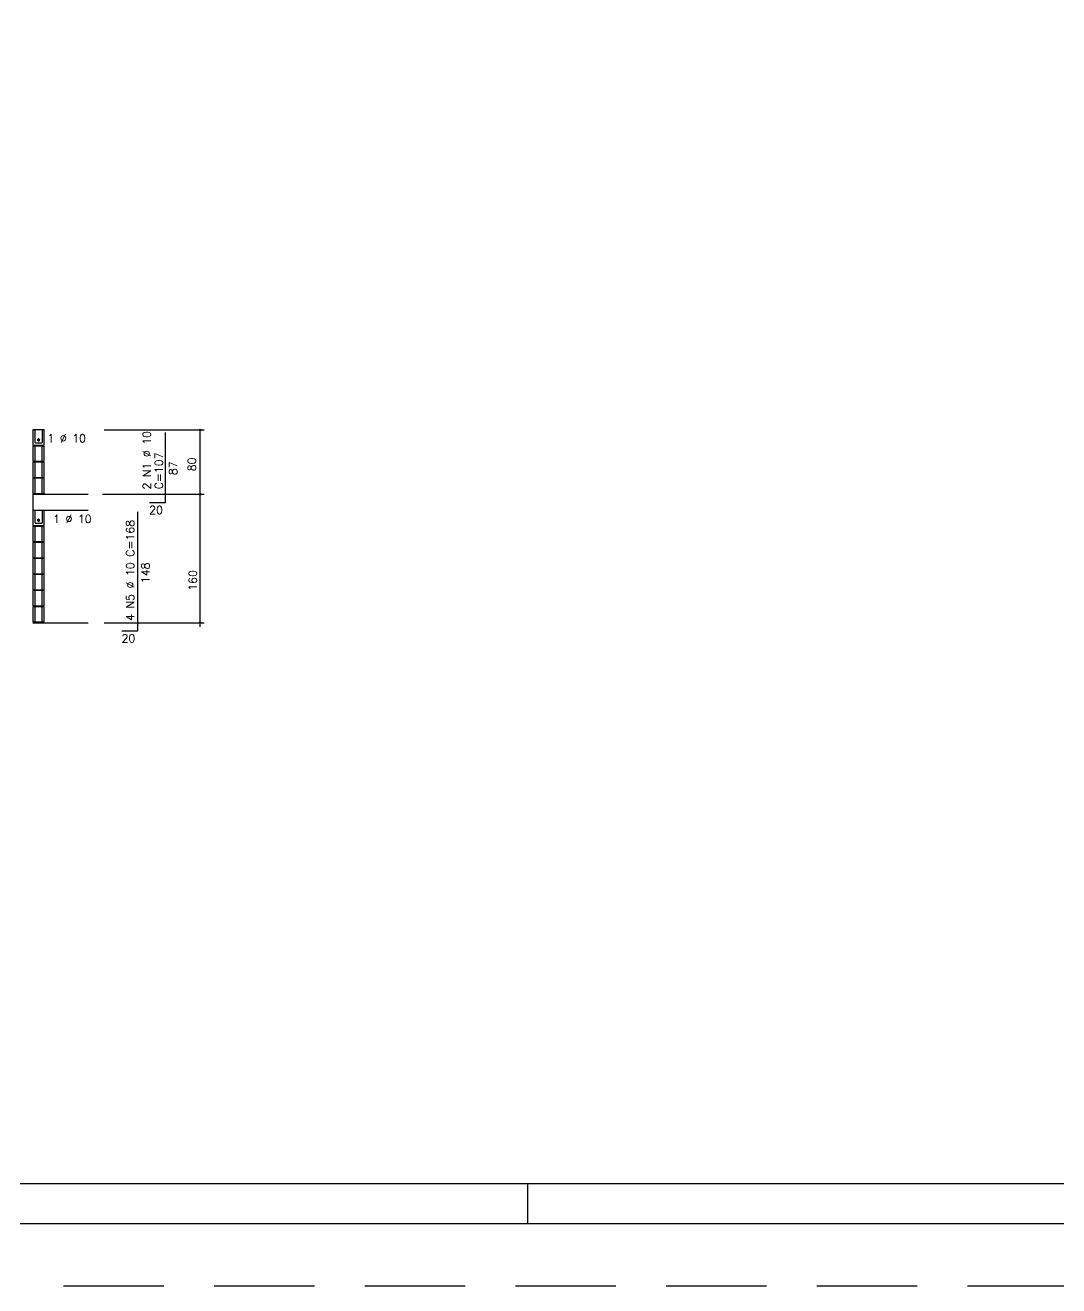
# Model space of a CAD drawing. Extents: x -1.9 to 86, y -1.6 to 60.9.
# Drawn here: x 34.6 to 60.32, y -1.55 to 29.82 of the extents above; entities that cross this region are included whole.
import ezdxf

# ---------------------------------------------------------------- set-up
doc = ezdxf.new("R2010")
doc.units = 0
doc.header["$MEASUREMENT"] = 0
doc.linetypes.add('HIDDEN', pattern=[0.375, 0.25, -0.125])
doc.layers.get('0').update_dxf_attribs({"linetype": 'CONTINUOUS'})
doc.layers.get('Defpoints').update_dxf_attribs({"linetype": 'CONTINUOUS'})
for name, color, linetype in [('ARQ_FOLHA', 7, 'CONTINUOUS'), ('PENA_02', 2, 'CONTINUOUS'), ('PENA_03', 3, 'CONTINUOUS'), ('PENA_05', 5, 'CONTINUOUS')]:
    doc.layers.add(name, color=color, linetype=linetype)
doc.styles.get("Standard").update_dxf_attribs({"font": 'ROMANS.SHX'})

# ---------------------------------------------------------------- blocks, each defined once
blk = doc.blocks.new('FOLHA A1 - 841 X 594')
at = {"layer": 'ARQ_FOLHA', "color": 1}
blk.add_line((-370, 10), (-370, 0), dxfattribs=at)
for points in [[(-841, 0), (0, 0), (0, 594), (-841, 594)], [(-816, 10), (-10, 10), (-10, 584), (-816, 584)]]:
    blk.add_lwpolyline(points, close=True, dxfattribs=at)
at = {"layer": 'Defpoints', "color": 8, "linetype": 'HIDDEN', "ltscale": 100}
blk.add_lwpolyline([(-860.5, 609.5), (-860.5, -15.5), (19.5, -15.5), (19.5, 609.5)], close=True, dxfattribs=at)
blk = doc.blocks.new('*U24')
blk.add_blockref('FOLHA A1 - 841 X 594', (0, 0))

msp = doc.modelspace()

# ---------------------------------------------------------------- linework, layer by layer
at = {"layer": 'PENA_02', "linetype": 'Continuous'}
for centre, radius in [((38.95, 19.749), 0.02), ((38.95, 19.749), 0.01), ((38.95, 18.149), 0.02), ((38.95, 18.149), 0.01), ((38.95, 14.949), 0.02), ((38.95, 14.949), 0.01)]:
    msp.add_circle(centre, radius, dxfattribs=at)
at = {"layer": 'PENA_03', "linetype": 'Continuous'}
for p, q in [((36.56, 19.749), (39.05, 19.749)), ((38.95, 14.849), (38.95, 19.749)), ((34.84, 18.969), (34.84, 19.349)), ((35.02, 18.969), (35.02, 19.349)), ((34.84, 18.569), (34.84, 18.949)), ((35.02, 18.569), (35.02, 18.949)), ((34.84, 18.169), (34.84, 18.549)), ((35.02, 18.169), (35.02, 18.549)), ((34.79, 18.149), (34.79, 17.369)), ((34.79, 18.149), (36.16, 18.149)), ((36.518, 18.149), (39.05, 18.149)), ((34.79, 17.749), (36.16, 17.749)), ((34.84, 16.969), (34.84, 17.349)), ((35.02, 16.969), (35.02, 17.349)), ((34.84, 16.569), (34.84, 16.949)), ((35.02, 16.569), (35.02, 16.949)), ((34.84, 16.169), (34.84, 16.549)), ((35.02, 16.169), (35.02, 16.549)), ((34.84, 15.769), (34.84, 16.149)), ((35.02, 15.769), (35.02, 16.149)), ((34.84, 15.369), (34.84, 15.749)), ((35.02, 15.369), (35.02, 15.749)), ((34.84, 14.969), (34.84, 15.349)), ((35.02, 14.969), (35.02, 15.349)), ((34.79, 14.949), (36.16, 14.949)), ((36.56, 14.949), (39.05, 14.949))]:
    msp.add_line(p, q, dxfattribs=at)
for points in [[(34.79, 19.369), (35.07, 19.369), (35.07, 19.749), (34.79, 19.749), (34.79, 19.369)], [(35.02, 19.749), (35.02, 19.439), (35, 19.419), (34.86, 19.419), (34.84, 19.439), (34.84, 19.749)], [(34.954, 19.5), (34.952, 19.51), (34.946, 19.519), (34.937, 19.524), (34.927, 19.525), (34.917, 19.522), (34.909, 19.515), (34.905, 19.505), (34.905, 19.495), (34.909, 19.485), (34.917, 19.478), (34.927, 19.475), (34.937, 19.476), (34.946, 19.481), (34.952, 19.49), (34.954, 19.5)], [(34.79, 18.969), (35.07, 18.969), (35.07, 19.349), (34.79, 19.349), (34.79, 18.969)], [(34.79, 18.569), (35.07, 18.569), (35.07, 18.949), (34.79, 18.949), (34.79, 18.569)], [(34.79, 18.169), (35.07, 18.169), (35.07, 18.549), (34.79, 18.549), (34.79, 18.169)], [(34.79, 17.369), (35.07, 17.369), (35.07, 17.749)], [(35.02, 17.749), (35.02, 17.439), (35, 17.419), (34.86, 17.419), (34.84, 17.439), (34.84, 17.749)], [(34.79, 16.969), (35.07, 16.969), (35.07, 17.349), (34.79, 17.349), (34.79, 16.969)], [(34.954, 17.5), (34.952, 17.51), (34.946, 17.519), (34.937, 17.524), (34.927, 17.525), (34.917, 17.522), (34.909, 17.515), (34.905, 17.505), (34.905, 17.495), (34.909, 17.485), (34.917, 17.478), (34.927, 17.475), (34.937, 17.476), (34.946, 17.481), (34.952, 17.49), (34.954, 17.5)], [(34.79, 16.569), (35.07, 16.569), (35.07, 16.949), (34.79, 16.949), (34.79, 16.569)], [(34.79, 16.169), (35.07, 16.169), (35.07, 16.549), (34.79, 16.549), (34.79, 16.169)], [(34.79, 15.769), (35.07, 15.769), (35.07, 16.149), (34.79, 16.149), (34.79, 15.769)], [(34.79, 15.369), (35.07, 15.369), (35.07, 15.749), (34.79, 15.749), (34.79, 15.369)], [(34.79, 14.969), (35.07, 14.969), (35.07, 15.349), (34.79, 15.349), (34.79, 14.969)]]:
    msp.add_lwpolyline(points, dxfattribs=at)
for centre in [(34.929, 19.5), (34.929, 17.5)]:
    msp.add_circle(centre, 0.025, dxfattribs=at)
for points in [[(34.954, 19.5), (34.909, 19.515), (34.905, 19.505)], [(34.954, 19.5), (34.905, 19.505), (34.905, 19.495)], [(34.954, 19.5), (34.905, 19.495), (34.909, 19.485)], [(34.954, 19.5), (34.917, 19.522), (34.906, 19.509)], [(34.954, 19.5), (34.906, 19.509), (34.906, 19.492)], [(34.954, 19.5), (34.906, 19.492), (34.917, 19.478)], [(34.954, 19.5), (34.917, 19.522), (34.909, 19.515)], [(34.954, 19.5), (34.909, 19.485), (34.917, 19.478)], [(34.954, 19.5), (34.934, 19.525), (34.917, 19.522)], [(34.954, 19.5), (34.927, 19.525), (34.917, 19.522)], [(34.954, 19.5), (34.917, 19.478), (34.934, 19.475)], [(34.954, 19.5), (34.917, 19.478), (34.927, 19.475)], [(34.954, 19.5), (34.937, 19.524), (34.927, 19.525)], [(34.954, 19.5), (34.927, 19.475), (34.937, 19.476)], [(34.954, 19.5), (34.948, 19.516), (34.934, 19.525)], [(34.954, 19.5), (34.934, 19.475), (34.948, 19.484)], [(34.954, 19.5), (34.946, 19.519), (34.937, 19.524)], [(34.954, 19.5), (34.937, 19.476), (34.946, 19.481)], [(34.954, 19.5), (34.952, 19.51), (34.946, 19.519)], [(34.954, 19.5), (34.946, 19.481), (34.952, 19.49)], [(34.954, 19.5), (34.948, 19.484), (34.954, 19.5)], [(34.954, 19.5), (34.952, 19.49), (34.954, 19.5)], [(34.954, 17.5), (34.909, 17.515), (34.905, 17.505)], [(34.954, 17.5), (34.905, 17.505), (34.905, 17.495)], [(34.954, 17.5), (34.905, 17.495), (34.909, 17.485)], [(34.954, 17.5), (34.917, 17.522), (34.906, 17.509)], [(34.954, 17.5), (34.906, 17.509), (34.906, 17.492)], [(34.954, 17.5), (34.906, 17.492), (34.917, 17.478)], [(34.954, 17.5), (34.917, 17.522), (34.909, 17.515)], [(34.954, 17.5), (34.909, 17.485), (34.917, 17.478)], [(34.954, 17.5), (34.934, 17.525), (34.917, 17.522)], [(34.954, 17.5), (34.927, 17.525), (34.917, 17.522)], [(34.954, 17.5), (34.917, 17.478), (34.934, 17.475)], [(34.954, 17.5), (34.917, 17.478), (34.927, 17.475)], [(34.954, 17.5), (34.937, 17.524), (34.927, 17.525)], [(34.954, 17.5), (34.927, 17.475), (34.937, 17.476)], [(34.954, 17.5), (34.948, 17.516), (34.934, 17.525)], [(34.954, 17.5), (34.934, 17.475), (34.948, 17.484)], [(34.954, 17.5), (34.946, 17.519), (34.937, 17.524)], [(34.954, 17.5), (34.937, 17.476), (34.946, 17.481)], [(34.954, 17.5), (34.952, 17.51), (34.946, 17.519)], [(34.954, 17.5), (34.946, 17.481), (34.952, 17.49)], [(34.954, 17.5), (34.948, 17.484), (34.954, 17.5)], [(34.954, 17.5), (34.952, 17.49), (34.954, 17.5)]]:
    msp.add_solid(points, dxfattribs=at)
at = {"layer": 'PENA_05', "linetype": 'Continuous'}
for p, q in [((38.087, 17.946), (38.087, 19.689)), ((37.687, 17.946), (38.087, 17.946)), ((37.4, 14.749), (37.4, 17.709)), ((37, 14.749), (37.4, 14.749))]:
    msp.add_line(p, q, dxfattribs=at)

# ---------------------------------------------------------------- block references
at = {"xscale": 0.09999999999999938, "yscale": 0.09999999999999938, "zscale": 0.09999999999999938}
msp.add_blockref('*U24', (84.1, -0.005), dxfattribs=at)

# ---------------------------------------------------------------- texts
at = {"layer": 'PENA_03', "linetype": 'Continuous'}
for s, p in [('1 %%c 10', (35.15, 19.44)), ('1 %%c 10', (35.29, 17.433)), ('20', (37.682, 17.656)), ('20', (36.995, 14.459))]:
    msp.add_text(s, height=0.2, dxfattribs=at).set_placement(p)
for s, p in [('2 N1 %%c 10', (37.722, 18.266)), ('C=107', (38.023, 18.271)), ('87', (38.377, 18.623)), ('80', (38.844, 18.72)), ('4 N5 %%c 10 C=168', (37.31, 14.997)), ('148', (37.69, 15.934)), ('160', (38.866, 15.745))]:
    msp.add_text(s, height=0.2, rotation=90, dxfattribs=at).set_placement(p)

doc.saveas('drawing.dxf')
